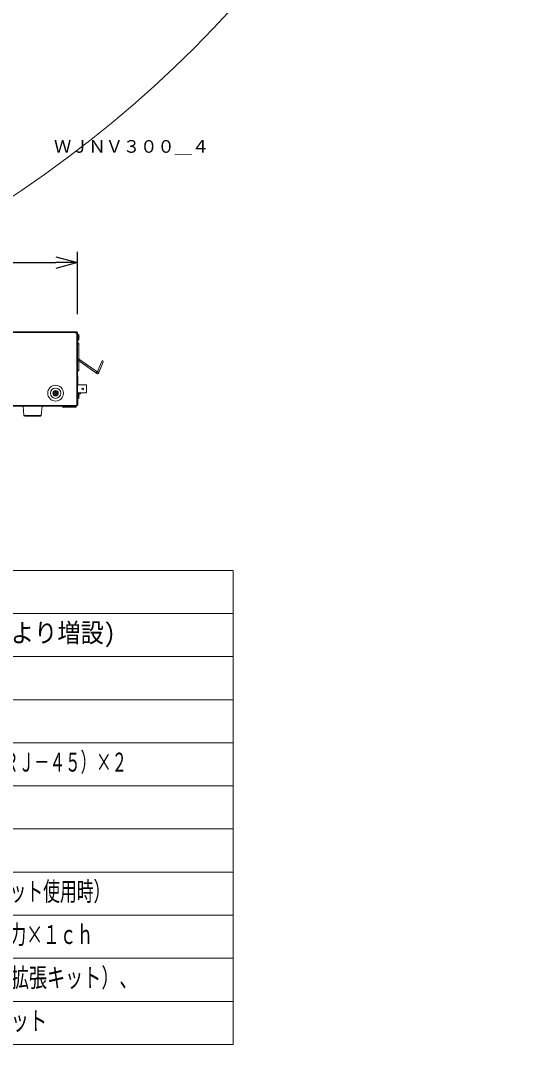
# Model space of a CAD drawing. Units: millimetres, scale not verified. Extents: x -173 to 98, y -56 to 290.
# Drawn here: x 37.8 to 97.6, y -56.5 to 62.3 of the extents above; entities that cross this region are included whole.
import ezdxf
from ezdxf.enums import TextEntityAlignment as Align

# ---------------------------------------------------------------- set-up
doc = ezdxf.new("R2010")
doc.units = ezdxf.units.MM
doc.header["$LTSCALE"] = 0.125
for name, color, linetype in [('0-0_0', 7, 'Continuous'), ('0-1_MOJI1', 7, 'Continuous'), ('0-3_TOUROKU', 7, 'Continuous'), ('0-4_SUNPO', 7, 'Continuous')]:
    doc.layers.add(name, color=color, linetype=linetype)
doc.layers.add('0-2_WAKU', color=1, linetype='Continuous', lineweight=18)
doc.layers.add('0-5_GAIKEI', color=1, linetype='Continuous', lineweight=18)
doc.styles.add('ＭＳ ゴシック', font='')
doc.styles.get('ＭＳ ゴシック').set_extended_font_data('MS Gothic')

# ---------------------------------------------------------------- blocks, each defined once
blk = doc.blocks.new('_Open30')
at = {"layer": '0-0_0'}
blk.add_line((0, 0), (-1, 0), dxfattribs=at)
blk.add_lwpolyline([(-1, 0.26795), (0, 0), (-1, -0.26795)], dxfattribs=at)
blk = doc.blocks.new('D2')
at = {"layer": '0-4_SUNPO'}
for p, q in [((78.9127, 89.7002), (78.9126, 96.9502)), ((108.9117, 89.7003), (108.9117, 96.9503)), ((81.4126, 95.7002), (106.4117, 95.7003))]:
    blk.add_line(p, q, dxfattribs=at)
at = {"layer": '0-4_SUNPO', "xscale": 2.5, "yscale": 2.5}
for p, rotation in [((78.9126, 95.7002), 180.00024), ((108.9117, 95.7003), 0.00024)]:
    blk.add_blockref('_Open30', p, dxfattribs=dict(at, rotation=rotation))
at = {"layer": '0-4_SUNPO', "style": 'ＭＳ ゴシック'}
blk.add_text('300', height=1.833, dxfattribs=at).set_placement((92.0372, 96.3253), align=Align.BOTTOM_LEFT)

msp = doc.modelspace()

# ---------------------------------------------------------------- linework, layer by layer
at = {"layer": '0-2_WAKU', "color": 4}
for p, q in [((-62.5005, -1.4999), (62.4995, -1.4999)), ((62.4995, -1.4999), (62.4995, -56.4999)), ((-62.5005, -56.4999), (62.4995, -56.4999))]:
    msp.add_line(p, q, dxfattribs=at)
at = {"layer": '0-2_WAKU'}
for p, q in [((-62.5005, -6.4999), (62.4995, -6.4999)), ((-62.5005, -11.4999), (62.4995, -11.4999)), ((-62.5005, -16.4999), (62.4995, -16.4999)), ((-62.5005, -21.4999), (62.4995, -21.4999)), ((-62.5005, -26.4999), (62.4995, -26.4999)), ((-62.5005, -31.4999), (62.4995, -31.4999)), ((-62.5005, -36.4999), (62.4995, -36.4999)), ((-62.5005, -41.4999), (62.4995, -41.4999)), ((-62.5005, -46.4999), (62.4995, -46.4999)), ((-62.5005, -51.4999), (62.4995, -51.4999))]:
    msp.add_line(p, q, dxfattribs=at)
at = {"layer": '0-5_GAIKEI', "color": 7}
for p, q in [((16.4113, 26.182), (44.3313, 26.182)), ((44.4113, 26.0955), (44.4113, 17.632)), ((16.4113, 17.532), (44.1813, 17.532)), ((44.4113, 17.632), (44.0813, 17.632)), ((44.1813, 17.512), (44.1813, 17.632))]:
    msp.add_line(p, q, dxfattribs=at)
at = {"layer": '0-5_GAIKEI'}
for p, q in [((44.2313, 26.182), (44.2313, 26.002)), ((16.4113, 26.102), (44.3313, 26.102)), ((44.3313, 26.082), (44.2313, 26.082)), ((44.4113, 26.002), (44.2313, 26.002)), ((44.3313, 26.102), (44.3313, 17.632)), ((44.3313, 26.0955), (44.4113, 26.0955)), ((44.4113, 26.102), (44.4113, 26.0955)), ((44.5543, 25.8545), (44.4113, 25.867)), ((44.4243, 25.4045), (44.4113, 25.4057)), ((44.4243, 25.4045), (44.4243, 25.1024)), ((44.4243, 25.102), (44.4243, 24.7996)), ((44.4331, 25.3971), (44.4331, 24.807)), ((44.4539, 25.302), (44.4528, 25.302)), ((44.4692, 25.152), (44.4528, 25.152)), ((44.4528, 25.052), (44.4692, 25.052)), ((44.5543, 25.2496), (44.4618, 25.2415)), ((44.5543, 25.8545), (44.5543, 25.5524)), ((44.5543, 25.552), (44.5543, 25.2496)), ((44.5631, 25.8471), (44.5631, 25.257)), ((44.5839, 25.752), (44.5828, 25.752)), ((44.5992, 25.602), (44.5828, 25.602)), ((44.5828, 25.502), (44.5992, 25.502)), ((44.5828, 25.352), (44.5839, 25.352)), ((44.4243, 24.7996), (44.4113, 24.7984)), ((44.4113, 24.732), (44.5813, 24.732)), ((44.4394, 24.832), (44.5813, 24.832)), ((44.4528, 24.902), (44.4539, 24.902)), ((44.5813, 24.832), (44.5813, 23.002)), ((46.6498, 21.5688), (44.4113, 23.1198)), ((46.5472, 21.4208), (44.4113, 22.9008)), ((44.5813, 23.002), (46.6498, 21.5688)), ((44.5813, 21.632), (44.5813, 22.783)), ((47.2353, 22.7383), (46.9555, 22.0458)), ((47.4022, 22.6709), (47.1224, 21.9784)), ((44.4113, 21.732), (44.5813, 21.732)), ((44.4113, 21.632), (44.5813, 21.632)), ((46.5485, 21.4226), (46.5472, 21.4208)), ((46.7281, 21.2955), (46.5472, 21.4208)), ((46.5485, 21.4226), (46.5985, 21.4948)), ((46.5985, 21.4948), (46.6498, 21.5688)), ((46.7381, 21.5076), (46.6498, 21.5688)), ((46.8306, 21.4435), (46.6498, 21.5688)), ((46.7851, 21.624), (46.7381, 21.5076)), ((46.9555, 22.0458), (46.7851, 21.624)), ((46.952, 21.5566), (46.8628, 21.3359)), ((47.1224, 21.9784), (46.952, 21.5566)), ((44.4243, 21.1345), (44.4113, 21.1357)), ((44.4243, 20.5296), (44.4113, 20.5284)), ((44.4243, 20.4795), (44.4113, 20.4807)), ((44.4243, 21.1345), (44.4243, 20.8324)), ((44.4243, 20.832), (44.4243, 20.1774)), ((44.4331, 21.1271), (44.4331, 20.537)), ((44.4331, 20.5369), (44.4331, 19.882)), ((44.4539, 21.032), (44.4528, 21.032)), ((44.4692, 20.882), (44.4528, 20.882)), ((44.4528, 20.782), (44.4692, 20.782)), ((44.4528, 20.632), (44.4539, 20.632)), ((44.4539, 20.612), (44.4528, 20.612)), ((44.4692, 20.462), (44.4528, 20.462)), ((44.4539, 20.442), (44.4528, 20.442)), ((44.4539, 20.377), (44.4528, 20.377)), ((44.4692, 20.227), (44.4528, 20.227)), ((44.4535, 20.212), (44.4539, 20.212)), ((44.464, 20.362), (44.4692, 20.362)), ((44.4692, 20.292), (44.4645, 20.292)), ((46.8629, 21.336), (46.8628, 21.3358)), ((41.6813, 19.102), (41.6813, 19.002)), ((41.8313, 19.102), (41.6813, 19.102)), ((41.9313, 19.252), (41.8313, 19.252)), ((41.8313, 19.252), (41.8313, 19.102)), ((41.9313, 19.102), (41.9313, 19.252)), ((42.0813, 19.102), (41.9313, 19.102)), ((42.0813, 19.002), (42.0813, 19.102)), ((44.4243, 19.8746), (44.4113, 19.8734)), ((44.4243, 19.1545), (44.4113, 19.1557)), ((44.5543, 19.0345), (44.4113, 19.047)), ((44.4243, 20.177), (44.4243, 19.8746)), ((44.4243, 19.1545), (44.4243, 19.0459)), ((44.4331, 19.1471), (44.4331, 19.0451)), ((45.4613, 19.0745), (44.4498, 19.0745)), ((44.4528, 20.127), (44.4692, 20.127)), ((44.4528, 19.977), (44.4539, 19.977)), ((44.4539, 19.052), (44.4528, 19.052)), ((44.4538, 20.192), (44.4692, 20.192)), ((44.4538, 19.053), (44.7913, 19.053)), ((45.4613, 20.0095), (44.4581, 20.0095)), ((44.5543, 19.0345), (44.5543, 18.7324)), ((44.5631, 19.0271), (44.5631, 18.437)), ((44.7913, 19.0745), (44.7913, 18.972)), ((45.4613, 19.0745), (45.4613, 20.0095)), ((41.6813, 19.002), (41.8313, 19.002)), ((41.8313, 19.002), (41.8313, 18.852)), ((41.8313, 18.852), (41.9313, 18.852)), ((41.9313, 19.002), (42.0813, 19.002)), ((41.9313, 18.852), (41.9313, 19.002)), ((44.5543, 18.4296), (44.4113, 18.417)), ((44.4243, 18.3345), (44.4113, 18.3357)), ((44.4243, 18.3345), (44.4243, 18.0324)), ((44.4243, 18.032), (44.4243, 17.7296)), ((44.4331, 18.3271), (44.4331, 17.737)), ((44.4539, 18.232), (44.4528, 18.232)), ((44.4692, 18.082), (44.4528, 18.082)), ((44.4528, 17.982), (44.4692, 17.982)), ((44.4528, 17.832), (44.4539, 17.832)), ((44.5543, 18.732), (44.5543, 18.4296)), ((44.5762, 18.972), (44.7913, 18.972)), ((44.5839, 18.932), (44.5828, 18.932)), ((44.5992, 18.782), (44.5828, 18.782)), ((44.5828, 18.682), (44.5992, 18.682)), ((44.5828, 18.532), (44.5839, 18.532)), ((16.4113, 17.612), (44.0813, 17.612)), ((38.2034, 16.4734), (38.1113, 17.532)), ((40.2193, 16.4734), (40.3113, 17.532)), ((42.6813, 17.512), (42.6813, 17.412)), ((44.1813, 17.512), (42.6813, 17.512)), ((42.6813, 17.412), (44.1813, 17.412)), ((42.9813, 17.512), (42.9813, 17.412)), ((44.0813, 17.532), (44.0813, 17.632)), ((44.2813, 17.632), (44.2813, 17.512)), ((44.2813, 17.532), (44.3013, 17.532)), ((44.3013, 17.632), (44.3013, 17.532)), ((44.4243, 17.7296), (44.4113, 17.7284)), ((40.2193, 16.4734), (38.2034, 16.4734)), ((40.1196, 16.382), (38.303, 16.382))]:
    msp.add_line(p, q, dxfattribs=at)
for centre, radius in [((-37.6853, 154.7123), 135.2498), ((41.8813, 19.052), 0.9143), ((41.8813, 19.052), 0.6), ((41.8813, 19.052), 0.315), ((41.8813, 19.052), 0.2951), ((45.0373, 19.542), 0.099)]:
    msp.add_circle(centre, radius, dxfattribs=at)
at = {"layer": '0-5_GAIKEI', "color": 7}
msp.add_arc((44.3313, 26.102), 0.08, 0, 90, dxfattribs=at)
at = {"layer": '0-5_GAIKEI'}
for centre, radius, start, end in [((44.1813, 26.002), 0.1, 0, 53.12986), ((44.4235, 25.3946), 0.01, 14.74779, 85), ((43.3122, 25.102), 1.1591, 9.93581, 14.74783), ((43.3122, 25.102), 1.158, 2.47459, 9.94516), ((43.3122, 25.102), 1.1417, 357.49004, 2.50996), ((43.3122, 25.102), 1.158, 350.05484, 357.52541), ((44.5535, 25.8446), 0.01, 14.74779, 85), ((44.5535, 25.2595), 0.01, 275, 345.25221), ((43.4422, 25.552), 1.1591, 9.93581, 14.74783), ((43.4422, 25.552), 1.1591, 345.25217, 350.06419), ((43.4422, 25.552), 1.158, 2.47459, 9.94516), ((43.4422, 25.552), 1.1417, 357.49004, 2.50996), ((43.4422, 25.552), 1.158, 350.05484, 357.52541), ((44.4235, 24.8095), 0.01, 275, 345.25221), ((43.3122, 25.102), 1.1591, 345.25217, 350.06419), ((47.3188, 22.7046), 0.09, 338, 158), ((46.7793, 21.3695), 0.09, 235.28246, 55.28246), ((44.4235, 21.1246), 0.01, 14.74779, 85), ((44.4235, 20.5395), 0.01, 275, 345.25221), ((44.4235, 20.4696), 0.01, 14.74779, 85), ((43.3122, 20.832), 1.1591, 9.93581, 14.74783), ((43.3122, 20.832), 1.1591, 345.25217, 350.06419), ((43.3122, 20.242), 1.1591, 9.93581, 14.74783), ((43.3122, 20.177), 1.1591, 9.93581, 14.74783), ((43.3122, 20.412), 1.1591, 9.93581, 10.43586), ((43.3122, 20.832), 1.158, 2.47459, 9.94516), ((43.3122, 20.832), 1.1417, 357.49004, 2.50996), ((43.3122, 20.832), 1.158, 350.05484, 357.52541), ((43.3122, 20.412), 1.158, 2.47459, 9.94516), ((43.3122, 20.412), 1.1417, 1.64216, 2.50996), ((43.3122, 20.242), 1.158, 2.47459, 9.94516), ((43.3122, 20.177), 1.158, 2.47459, 9.94516), ((43.3122, 20.177), 1.1417, 357.49004, 2.50996), ((43.3122, 20.412), 1.1417, 1.27308, 1.50567), ((43.3122, 20.242), 1.1417, 358.3706, 359.24714), ((43.3122, 20.412), 1.1591, 349.93696, 350.06419), ((43.3122, 20.412), 1.158, 350.29563, 350.80677), ((43.3122, 20.412), 1.158, 355.79478, 357.52541), ((41.8813, 19.052), 0.3025, 270, 269.92416), ((44.4235, 19.8845), 0.01, 275, 345.25221), ((44.4235, 19.1446), 0.01, 14.74779, 85), ((43.3122, 20.177), 1.1591, 345.25217, 350.06419), ((43.3122, 18.852), 1.1591, 9.93581, 14.74783), ((43.3122, 20.177), 1.158, 350.05484, 357.52541), ((43.3122, 18.852), 1.158, 9.50491, 9.94516), ((43.3122, 20.242), 1.158, 354.30072, 357.52541), ((44.5535, 19.0246), 0.01, 14.74779, 85), ((43.4422, 18.732), 1.1591, 9.93581, 14.74783), ((44.4235, 18.3246), 0.01, 14.74779, 85), ((43.3122, 18.032), 1.1591, 9.93581, 14.74783), ((43.3122, 18.032), 1.1591, 345.25217, 350.06419), ((43.3122, 18.032), 1.158, 2.47459, 9.94516), ((43.3122, 18.032), 1.1417, 357.49004, 2.50996), ((43.3122, 18.032), 1.158, 350.05484, 357.52541), ((44.5535, 18.4395), 0.01, 275, 345.25221), ((43.4422, 18.732), 1.1591, 345.25217, 350.06419), ((43.4422, 18.732), 1.158, 2.47459, 9.94516), ((43.4422, 18.732), 1.1417, 357.49004, 2.50996), ((43.4422, 18.732), 1.158, 350.05484, 357.52541), ((42.9813, 17.232), 0.3, 90.27617, 111.03947), ((42.9813, 17.232), 0.3, 68.96053, 89.72383), ((44.0813, 17.632), 0.1, 270, 0), ((44.1813, 17.512), 0.1, 270, 0), ((44.4235, 17.7395), 0.01, 275, 345.25221), ((38.303, 16.482), 0.1, 184.96974, 270), ((40.1196, 16.482), 0.1, 270, 355.03026)]:
    msp.add_arc(centre, radius, start, end, dxfattribs=at)

# ---------------------------------------------------------------- block references
at = {"layer": '0-4_SUNPO'}
msp.add_blockref('D2', (-64.5005, -61.4999), dxfattribs=at)

# ---------------------------------------------------------------- texts
at = {"layer": '0-1_MOJI1', "style": 'ＭＳ ゴシック'}
for s, width, p in [('９台／１６台／２４台／３２台（拡張キットにより増設)', 0.9, (-20.0005, -10.4999)), ('１０ＢＡＳＥ－Ｔ／１００ＢＡＳＥ－ＴＸ／１０００ＢＡＳＥ－Ｔ（ＲＪ－４５）×２', 0.6, (-20.0005, -25.4999)), ('ミラーリング（本体のみ）、ＲＡＩＤ５／ＲＡＩＤ６（増設ユニット使用時）', 0.65, (-20.0005, -40.4999)), ('アラーム入力×９ｃｈ、アラーム復帰入力×１ｃｈ、アラーム出力×１ｃｈ', 0.65, (-20.0005, -45.4999)), ('高精細画像監視（ＱＸＧＡ録画）、リアルタイム顔照合（要拡張キット）、', 0.7, (-20.0005, -50.4999)), ('マウス操作、コピーポート×１、ＳＤＨＣ／ＳＤカードスロット', 0.7, (-20.0005, -55.4999))]:
    msp.add_text(s, height=2.199, dxfattribs=dict(at, width=width)).set_placement(p, align=Align.BOTTOM_LEFT)
at = {"layer": '0-3_TOUROKU', "style": 'ＭＳ ゴシック'}
msp.add_text('ＷＪＮＶ３００＿４', height=1.466, dxfattribs=at).set_placement((41.6994, 46.5001), align=Align.BOTTOM_LEFT)

doc.saveas('drawing.dxf')
